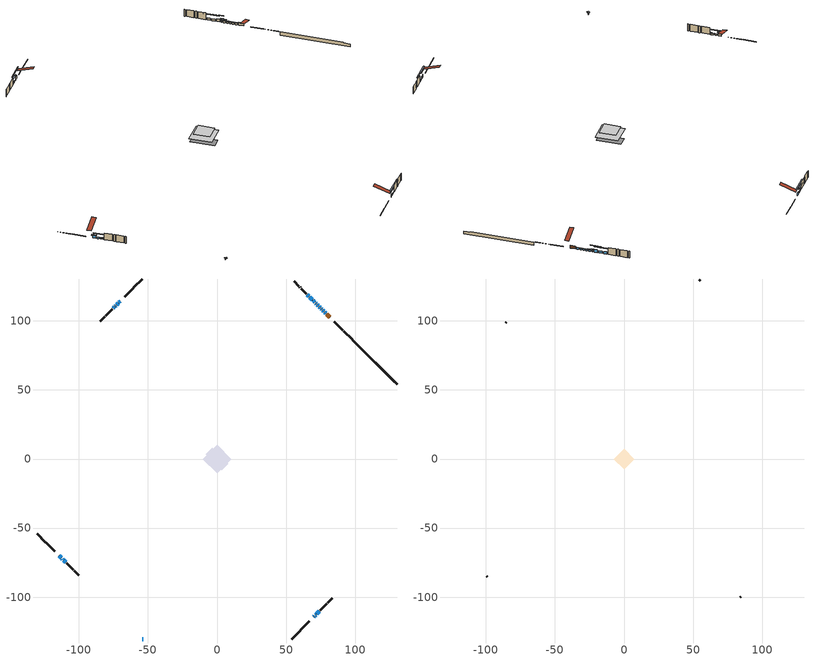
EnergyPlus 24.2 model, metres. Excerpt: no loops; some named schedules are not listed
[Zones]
conditioned space
 floor adiabatic (AdiabaticFloorConstruction): -10.36,0 0,10.36 10.36,0 0,-10.36 z2.75
 floor foundation (Slab1 construction): -7.97,3.32 -3.32,7.97 7.97,-3.32 3.32,-7.97 z-2.13
 wall outside (RimJoist1 construction): 53.98,-130.32 60.1,-124.2 / -130.32,-53.98 -124.2,-60.1 / -53.98,130.32 -60.1,124.2 / 97.77,86.53 91.65,92.65 z0.31:0.61
 wall outside (RimJoist2 construction): 60.75,-123.55 66.73,-117.57 / -123.55,-60.75 -117.57,-66.73 / -60.75,123.55 -66.73,117.57 / 90.99,93.31 85.01,99.29 z0.31:0.61
 wall outside (AdiabaticWallConstruction 1): 81.79,102.51 79.47,104.83 z0.31:2.34
 wall outside (AdiabaticWallConstruction): -53.98,-130.32 -53.57,-130.32 / 71.05,-113.25 71.7,-112.61 / -73.18,111.13 -73.57,110.73 z0.31:1.23; 69.96,-114.34 70.39,-113.91 / -114.34,-69.96 -112.83,-71.47 / -69.96,114.34 -70.96,113.34 z0.31:2.14; 78.81,105.49 77.98,106.32 z0.31:1.53; 77.33,106.97 76.61,107.69 / 75.95,108.35 75.52,108.78 / 74.86,109.44 74,110.3 / -112.18,-72.12 -111.53,-72.77 / -110.87,-73.43 -109.58,-74.72 / 73.35,110.96 72.55,111.75 / -74.23,110.07 -75.09,109.21 z0.31:1.33; -71.62,112.68 -72.52,111.78 / 72.35,-111.95 74,-110.3 z0.31:0.82; 71.9,112.4 71.46,112.84 z0.31:1.84; 70.81,113.49 69.52,114.79 z0.31:2.34; 68.86,115.44 67.13,117.17 / 66.48,117.82 65.22,119.08 z0.31:1.83
 wall outside (Wall1 construction): 74.66,-109.64 78.25,-106.06 / -108.92,-75.38 -105.34,-78.96 / -75.75,108.55 -79.33,104.97 / 64.56,119.74 60.98,123.32 z0.31:5.19
 wall outside (Wall2 construction): 78.9,-105.4 79.47,-104.83 / -104.68,-79.62 -104.11,-80.19 / -79.99,104.31 -80.56,103.74 / 60.32,123.98 59.75,124.55 z0.31:5.19
 wall outside (Wall3 construction): 80.13,-104.17 83.45,-100.85 / -103.45,-80.85 -100.13,-84.17 / -81.22,103.08 -84.54,99.76 / 59.09,125.21 55.77,128.53 z0.31:5.19
 wall foundation (FoundationWall1 construction): 98.42,85.88,-2.13 98.42,85.88,0.31 127.13,57.17,0.31 127.13,57.17,-0.1 130.32,53.98,-0.1 130.32,53.98,-2.13
 window (WindowConstruction 17): -53.98,-130.32 -53.57,-130.32 z0.31:1.22
 window (WindowConstruction 7): 69.96,-114.34 70.39,-113.91 z0.31:2.14
 window (WindowConstruction 8): -114.34,-69.96 -112.83,-71.47 z0.31:2.14
 window (WindowConstruction 9): 78.81,105.49 77.99,106.32 z0.31:1.53
 window (WindowConstruction 10): 77.33,106.97 76.61,107.69 z0.31:1.32
 window (WindowConstruction 11): 75.95,108.35 75.52,108.78 z0.31:1.32
 window (WindowConstruction 12): 74.86,109.44 74,110.3 z0.31:1.32
 window (WindowConstruction 13): -69.96,114.34 -70.96,113.34 z0.31:2.14
 window (WindowConstruction 14): 71.05,-113.25 71.69,-112.61 z0.31:1.22
 window (WindowConstruction 15): -112.18,-72.13 -111.53,-72.77 z0.31:1.32
 window (WindowConstruction 16): -110.87,-73.43 -109.58,-74.72 z0.31:1.32
 window (WindowConstruction 18): -71.62,112.68 -72.52,111.78 z0.31:0.82
 window (WindowConstruction 19): 72.35,-111.95 74,-110.3 z0.31:0.82
 window (WindowConstruction): 73.34,110.96 72.55,111.75 z0.31:1.32
 window (WindowConstruction 1): 71.9,112.4 71.47,112.84 z0.31:1.83
 window (WindowConstruction 2): 70.81,113.49 69.52,114.79 z0.31:2.34
 window (WindowConstruction 3): 68.86,115.44 67.13,117.17 z0.31:1.83
 window (WindowConstruction 4): 66.48,117.82 65.22,119.08 z0.31:1.83
 window (WindowConstruction 5): -73.18,111.12 -73.57,110.73 z0.31:1.22
 window (WindowConstruction 6): -74.23,110.07 -75.09,109.21 z0.31:1.32
 door (Door): 81.79,102.51 79.47,104.83 z0.31:2.34
 ceiling adiabatic (AdiabaticFloorConstruction): 0,-10.36 10.36,0 0,10.36 -10.36,0 z2.75
attic - vented
 floor to conditioned space (Floor1 construction Reversed): -7.45,0 0,7.45 7.45,0 0,-7.45 z5.19
 wall outside (Wall4 construction): 84.11,-100.19 84.59,-99.71 / -99.47,-84.83 -99,-85.31 / -85.2,99.1 -85.67,98.63 / 55.11,129.19 54.64,129.66 z0.31:5.19
 roof outside (Roof1 construction): 69.3,-115,5.19 62.05,-107.74,8.61 60.14,-109.66,8.61 67.39,-116.91,5.19; -115,-69.3,5.19 -107.74,-62.05,8.61 -109.66,-60.14,8.61 -116.91,-67.39,5.19; -69.3,115,5.19 -62.05,107.74,8.61 -60.14,109.66,8.61 -67.39,116.91,5.19; 82.44,101.86,5.19 75.19,94.6,8.61 77.1,92.69,8.61 84.36,99.95,5.19
shading: -52.96,-130.32 -54.59,-130.32 -54.59,-131.54 -52.96,-131.54 z1.83; 72.26,-112.04 68.09,-116.21 68.38,-116.5 72.55,-112.33 z4.78; -112.4,-71.9 -114.77,-69.53 -115.63,-70.39 -113.26,-72.76 z2.75; 77.84,106.46 78.95,105.35 79.24,105.64 78.13,106.75 z1.73; 76.47,107.83 77.47,106.83 77.76,107.12 76.76,108.13 z1.53; 75.38,108.92 76.09,108.21 76.38,108.5 75.67,109.21 z1.53; 73.86,110.44 75.01,109.3 75.3,109.59 74.15,110.73 z1.53; -71.11,113.19 -69.82,114.48 -70.11,114.77 -71.4,113.49 z2.34; 71.84,-112.46 70.91,-113.4 71.2,-113.69 72.13,-112.76 z1.43; -109.66,-74.64 -114.04,-70.26 -114.33,-70.55 -109.95,-74.93 z3.96; -109.44,-74.86 -111.01,-73.29 -111.31,-73.58 -109.73,-75.16 z1.53; -76.54,107.76 -67.6,116.7 -67.89,116.99 -76.83,108.05 z6.51; 78.03,-106.27 68.33,-115.97 68.62,-116.26 78.32,-106.56 z6.51; 72.12,112.18 73.78,110.53 74.64,111.39 72.98,113.04 z1.93; 71.03,113.27 72.33,111.97 73.19,112.84 71.9,114.13 z2.44; 67.65,116.65 72.68,111.63 72.97,111.92 67.94,116.94 z4.98; 65.27,119.03 70.73,113.58 71.02,113.87 65.56,119.32 z4.47; 63.35,120.95 68.34,115.96 68.63,116.25 63.65,121.24 z4.47; -75.44,108.86 -71.31,112.99 -71.6,113.28 -75.73,109.15 z3.86; -76.96,107.34 -72.36,111.94 -72.65,112.23 -77.25,107.64 z3.96
[Building]
Building 1: Terrain=Suburbs
[Site:Location]
Edmonton Intl AP_AB: Latitude {deg}=53.31; Longitude {deg}=-113.58; Time Zone {hr}=-7; Elevation {m}=723; Keep Site Location Information=Yes
[Site:GroundTemperature:Shallow]
-1.56185, -3.61833, -3.78302, -2.80711, 1.11059, 5.01004, 8.39065, 10.5322, 10.7141, 8.97234, 5.67794, 1.89811
[Site:WaterMainsTemperature]
Calculation Method=Schedule; Temperature Schedule=mains temperature schedule
[Material] Roughness=Rough; Thermal Absorptance=0.9
Name | Thickness {m} | Conductivity {W/m-K} | Density {kg/m3} | Specific Heat {J/kg-K} | Solar Absorptance | Visible Absorptance
asphalt or fiberglass shingles | 0.00635 | 0.162714 | 1121.4 | 1465.45 | 0.4 | 0.4
ceiling loosefill ins | 0.169333 | 0.0480833 | 16.02 | 1046.75 | 0.7 | 0.7
ceiling stud and cavity | 0.1397 | 0.137499 | 65.682 | 1177.47 | 0.7 | 0.7
concrete 4.0 in. | 0.1016 | 1.803125 | 2242.8 | 837.4 | 0.7 | 0.7
concrete 8.0 in. | 0.2032 | 1.803125 | 2242.8 | 837.4 | 0.7 | 0.7
door material | 0.04445 | 0.053851 | 512.64 | 1214.23 | 0.7 | 0.7
exterior vertical ins | 0.0460229 | 0.029427 | 32.04 | 1214.23 | 0.7 | 0.7
floor covering | 0.0127 | 0.0433444 | 54.468 | 1339.84 | 0.6 | 0.6
floor rigid ins; wall rigid ins | 0.512978 | 0.029427 | 32.04 | 1214.23 | 0.7 | 0.7
floor stud and cavity | 0.1397 | 1.75129 | 37.0049 | 1207.88 | 0.7 | 0.7
furniture material conditioned space 1 | 0.1524 | 0.115458 | 640.8 | 1214.23 | 0.6 | 0.6
gypsum board | 0.0127 | 0.160291 | 801 | 837.4 | 0.6 | 0.6
gypsum board 1 | 0.0127 | 0.160291 | 801 | 837.4 | 0.7 | 0.7
osb sheathing 0.5 in. | 0.0127 | 0.115458 | 512.64 | 1214.23 | 0.7 | 0.7
osb sheathing 0.75 in. | 0.01905 | 0.115458 | 512.64 | 1214.23 | 0.7 | 0.7
osb sheathing 2.0 in. | 0.0508 | 0.115458 | 512.64 | 1214.23 | 0.7 | 0.7
rim joist rigid ins | 0.051816 | 0.029427 | 32.04 | 1214.23 | 0.7 | 0.7
rim joist stud and cavity | 0.0508 | 0.0296634 | 125.044 | 1163.47 | 0.6 | 0.6
rim joist stud and cavity 1 | 0.0508 | 0.0413573 | 125.044 | 1163.47 | 0.6 | 0.6
wall stud and cavity | 0.1397 | 0.0923614 | 139.0536 | 1170.24 | 0.7 | 0.7
wall stud and cavity 1 | 0.1397 | 0.114984 | 139.0536 | 1170.24 | 0.7 | 0.7
wall stud and cavity 2 | 0.1397 | 0.0935595 | 139.0536 | 1170.24 | 0.7 | 0.7
wall stud and cavity 3 | 0.0889 | 6.1454 | 50.32683 | 1063.81 | 0.6 | 0.6
wall stud and cavity 4 | 0.0889 | 0.380278 | 52.3479 | 1209.89 | 0.7 | 0.7
wall stud and cavity 5 | 0.0889 | 0.391764 | 83.0341 | 1211.67 | 0.7 | 0.7
wood siding | 0.0254 | 0.102417 | 544.68 | 1172.36 | 0.4 | 0.4
wood siding 1 | 0.00254 | 0.102417 | 544.68 | 1172.36 | 0.4 | 0.4
wood siding 2; wood siding 3; wood siding 4 | 0.0254 | 0.102417 | 544.68 | 1172.36 | 0.7 | 0.7
[WindowMaterial:SimpleGlazingSystem]
Name | U-Factor {W/m2-K} | Solar Heat Gain Coefficient
WindowMaterial | 2.06793 | 0.43
WindowMaterial 1 | 2.98038 | 0.54
WindowMaterial 10 | 2.24451 | 0.39
WindowMaterial 11 | 2.992306 | 0.51
WindowMaterial 12 | 2.056 | 0.43
WindowMaterial 13 | 2.95994 | 0.57
WindowMaterial 14 | 2.96619 | 0.55
WindowMaterial 15 | 2.10143 | 0.42
WindowMaterial 16 | 2.71011 | 0.29
WindowMaterial 17 | 5.06534 | 0.5
WindowMaterial 18 | 3.00764 | 0.5
WindowMaterial 2 | 2.97584 | 0.59
WindowMaterial 3 | 1.92711 | 0.46
WindowMaterial 4 | 1.95437 | 0.46
WindowMaterial 5 | 3.003662 | 0.49
WindowMaterial 6 | 2.94518 | 0.59
WindowMaterial 7 | 2.13095 | 0.42
WindowMaterial 8 | 1.91689 | 0.46
WindowMaterial 9 | 2.03386 | 0.44
[Construction]
AdiabaticFloorConstruction: floor stud and cavity, floor rigid ins, osb sheathing 0.75 in., floor covering
AdiabaticWallConstruction: wood siding 3, wall rigid ins, wall stud and cavity 4, gypsum board
AdiabaticWallConstruction 1: wood siding 4, wall rigid ins, wall stud and cavity 4, gypsum board
Door: door material
Floor1 construction Reversed: gypsum board, ceiling stud and cavity, ceiling loosefill ins
FoundationWall1 construction: concrete 8.0 in., gypsum board 1
furniture construction conditioned space 1: furniture material conditioned space 1
PartitionWallConstruction: gypsum board, wall stud and cavity 5, gypsum board
RimJoist1 construction: wood siding 2, osb sheathing 2.0 in., rim joist stud and cavity
RimJoist2 construction: wood siding 2, rim joist rigid ins, osb sheathing 2.0 in., rim joist stud and cavity 1
Roof1 construction: asphalt or fiberglass shingles
Slab1 construction: concrete 4.0 in.
Wall1 construction: wood siding, osb sheathing 0.5 in., wall stud and cavity, gypsum board
Wall2 construction: wood siding, osb sheathing 0.5 in., wall stud and cavity 1, gypsum board
Wall3 construction: wood siding, osb sheathing 0.5 in., wall stud and cavity 2, gypsum board
Wall4 construction: wood siding 1, wall stud and cavity 3
WindowConstruction: WindowMaterial
WindowConstruction 1: WindowMaterial 1
WindowConstruction 10: WindowMaterial 10
WindowConstruction 11: WindowMaterial 11
WindowConstruction 12: WindowMaterial 12
WindowConstruction 13: WindowMaterial 13
WindowConstruction 14: WindowMaterial 14
WindowConstruction 15; WindowConstruction 16: WindowMaterial 15
WindowConstruction 17: WindowMaterial 16
WindowConstruction 18: WindowMaterial 17
WindowConstruction 19: WindowMaterial 18
WindowConstruction 2: WindowMaterial 2
WindowConstruction 3: WindowMaterial 3
WindowConstruction 4: WindowMaterial 4
WindowConstruction 5: WindowMaterial 5
WindowConstruction 6: WindowMaterial 6
WindowConstruction 7: WindowMaterial 7
WindowConstruction 8: WindowMaterial 8
WindowConstruction 9: WindowMaterial 9
[Zone] Multiplier=1; Part of Total Floor Area=Yes
Name | Volume {m3}
attic - vented | 61.5859
conditioned space | 897.3
[Space]
Name | Zone | Volume {m3}
attic - vented 1 | attic - vented | 61.5859
conditioned space 1 | conditioned space | 897.3
[ZoneInfiltration:EffectiveLeakageArea]
infil attic - vented 1: Zone or Space=attic - vented 1; Schedule=Always On Discrete; Effective Air Leakage Area {cm2}=3858.78; Stack Coefficient=0.000576921; Wind Coefficient=1.62285e-05
[ZoneMixing]
whole house fan mix: Zone or Space=attic - vented; Schedule=Always On Continuous; Design Flow Rate Calculation Method=Flow/Zone; Design Flow Rate {m3/s}=0; Source Zone or Space=conditioned space
[SurfaceProperty:ExposedFoundationPerimeter]
Slab1: Exposed Perimeter Calculation Method=TotalExposedPerimeter; Total Exposed Perimeter {m}=45.11
[InternalMass] Zone or ZoneList=conditioned space; Space or SpaceList=conditioned space 1
Name | Construction | Surface Area {m2}
furniture mass conditioned space 1 | furniture construction conditioned space 1 | 127.936
partition wall mass | PartitionWallConstruction | 319.84
[Lights]
interior lighting: Zone or ZoneList or Space or SpaceList=conditioned space 1; Schedule=interior lighting schedule; Design Level Calculation Method=LightingLevel; Lighting Level {W}=343.2; Return Air Fraction=0; Fraction Radiant=0.6; Fraction Visible=0.2; Fraction Replaceable=1
[People]
occupants: Zone or ZoneList or Space or SpaceList=conditioned space 1; Number of People Schedule=occupants schedule; Number of People Calculation Method=People; Number of People=3; Fraction Radiant=0.314171; Sensible Heat Fraction=0.56303; Activity Level Schedule=occupants activity schedule; Carbon Dioxide Generation Rate {m3/s-W}=0; Enable ASHRAE 55 Comfort Warnings=No; Mean Radiant Temperature Calculation Type=EnclosureAveraged
[ElectricEquipment] Zone or ZoneList or Space or SpaceList=conditioned space 1; Design Level Calculation Method=EquipmentLevel
Name | Schedule | Design Level {W} | Fraction Latent | Fraction Radiant | Fraction Lost
clothes dryer | clothes dryer schedule | 140.772 | 0.015 | 0.081 | 0.85
clothes washer | clothes washer schedule | 32.1985 | 0.03 | 0.162 | 0.7
cooking range | cooking range schedule | 215.147 | 0.08 | 0.432 | 0.2
dishwasher | dishwasher schedule | 66.8632 | 0.3 | 0.18 | 0.4
fridge | fridge schedule | 72.9452 | 0 | 0.6 | 0
mech vent bath fan 0 | mech vent bath fan 0 schedule | 50.2 | 0 | 0 | 1
mech vent bath fan 1 | mech vent bath fan 1 schedule | 50.2 | 0 | 0 | 1
mech vent house fan | mech vent house fan schedule | 0 | 0 | 0 | 1
mech vent house fan cfis | mech vent house fan cfis schedule | 0 | 0 | 0 | 0
mech vent range fan 0 | mech vent range fan 0 schedule | 57 | 0 | 0 | 1
misc plug loads | misc plug loads schedule | 494.7 | 0.045 | 0.513 | 0.1
whole house fan | Always On Discrete | 0 | 0 | 0 | 1
[OtherEquipment] Zone or ZoneList or Space or SpaceList=conditioned space 1; Design Level Calculation Method=EquipmentLevel
Name | Fuel Type | Schedule | Design Level {W} | Fraction Latent | Fraction Radiant | Fraction Lost
clothes dryer 1 | Electricity | clothes dryer schedule | 0 | 0.015 | 0.081 | 0.85
cooking range 1 | Electricity | cooking range schedule | 0 | 0.08 | 0.432 | 0.2
general water use latent | None | general water use schedule | 62.594 | 1 | 0 | 0
general water use sensible | None | general water use schedule | -61.6891 | 0 | 0.6 | 0
mech vent house fan latent load | None | Always On Discrete | 0 | 1 | 0 | 0
mech vent house fan sensible load | None | Always On Discrete | 0 | 0 | 0 | 0
water heater energy adjustment1 | NaturalGas | Always On Discrete | 0.01 | 0 | 0 | 1
[ZoneInfiltration:DesignFlowRate] Zone or ZoneList or Space or SpaceList=conditioned space 1; Schedule=Always On Discrete; Design Flow Rate Calculation Method=Flow/Zone; Design Flow Rate {m3/s}=0
infil flow; natural vent flow; whole house fan flow
[Foundation:Kiva]
Foundation Kiva 1: Initial Indoor Air Temperature {C}=18; Wall Height Above Grade {m}=0.309982; Wall Depth Below Slab {m}=0.2032; Custom Block Material Name 1=exterior vertical ins; Custom Block Depth 1 {m}=2.43998; Custom Block X Position 1 {m}=0.2159; Custom Block Z Position 1 {m}=0
[Foundation:Kiva:Settings]
Soil Conductivity {W/m-K}=0.849921; Soil Density {kg/m3}=1842.3; Soil Specific Heat {J/kg-K}=418.7; Ground Solar Absorptivity=0.9; Ground Thermal Absorptivity=0.9; Ground Surface Roughness {m}=0.03; Far-Field Width {m}=40; Deep-Ground Boundary Condition=ZeroFlux; Deep-Ground Depth {m}=40; Minimum Cell Dimension {m}=0.2; Maximum Cell Growth Coefficient=3; Simulation Timestep=Timestep
[Exterior:Lights]
exterior lighting: Schedule=exterior lighting schedule; Design Level {W}=75.6
[Schedule:Constant]
Name | Hourly Value
Always On Continuous; mech vent house fan schedule; mech vent house fan cfis schedule; Always On Discrete | 1
occupants activity schedule | 117.228
fridge schedule | 0
[Schedule:Week:Daily]
interior lighting schedule Week Rule - Jan1-Jan27: interior lighting schedule day, interior lighting schedule day, interior lighting schedule day, interior lighting schedule day, interior lighting schedule day, interior lighting schedule day, interior lighting schedule day, interior lighting schedule default day, interior lighting schedule default day, interior lighting schedule default day, interior lighting schedule default day, interior lighting schedule default day
interior lighting schedule Week Rule - Jan28-Feb3: interior lighting schedule day, interior lighting schedule day, interior lighting schedule day, interior lighting schedule day, interior lighting schedule day 1, interior lighting schedule day 1, interior lighting schedule day 1, interior lighting schedule default day, interior lighting schedule default day, interior lighting schedule default day, interior lighting schedule default day, interior lighting schedule default day
interior lighting schedule Week Rule - Feb4-Feb24: interior lighting schedule day 1, interior lighting schedule day 1, interior lighting schedule day 1, interior lighting schedule day 1, interior lighting schedule day 1, interior lighting schedule day 1, interior lighting schedule day 1, interior lighting schedule default day, interior lighting schedule default day, interior lighting schedule default day, interior lighting schedule default day, interior lighting schedule default day
interior lighting schedule Week Rule - Feb25-Mar3: interior lighting schedule day 1, interior lighting schedule day 1, interior lighting schedule day 1, interior lighting schedule day 1, interior lighting schedule day 2, interior lighting schedule day 2, interior lighting schedule day 2, interior lighting schedule default day, interior lighting schedule default day, interior lighting schedule default day, interior lighting schedule default day, interior lighting schedule default day
interior lighting schedule Week Rule - Mar4-Mar31: interior lighting schedule day 2, interior lighting schedule day 2, interior lighting schedule day 2, interior lighting schedule day 2, interior lighting schedule day 2, interior lighting schedule day 2, interior lighting schedule day 2, interior lighting schedule default day, interior lighting schedule default day, interior lighting schedule default day, interior lighting schedule default day, interior lighting schedule default day
interior lighting schedule Week Rule - Apr1-Apr28: interior lighting schedule day 3, interior lighting schedule day 3, interior lighting schedule day 3, interior lighting schedule day 3, interior lighting schedule day 3, interior lighting schedule day 3, interior lighting schedule day 3, interior lighting schedule default day, interior lighting schedule default day, interior lighting schedule default day, interior lighting schedule default day, interior lighting schedule default day
interior lighting schedule Week Rule - Apr29-May5: interior lighting schedule day 3, interior lighting schedule day 3, interior lighting schedule day 4, interior lighting schedule day 4, interior lighting schedule day 4, interior lighting schedule day 4, interior lighting schedule day 4, interior lighting schedule default day, interior lighting schedule default day, interior lighting schedule default day, interior lighting schedule default day, interior lighting schedule default day
interior lighting schedule Week Rule - May6-May26: interior lighting schedule day 4, interior lighting schedule day 4, interior lighting schedule day 4, interior lighting schedule day 4, interior lighting schedule day 4, interior lighting schedule day 4, interior lighting schedule day 4, interior lighting schedule default day, interior lighting schedule default day, interior lighting schedule default day, interior lighting schedule default day, interior lighting schedule default day
interior lighting schedule Week Rule - May27-Jun2: interior lighting schedule day 4, interior lighting schedule day 4, interior lighting schedule day 4, interior lighting schedule day 4, interior lighting schedule day 4, interior lighting schedule day 5, interior lighting schedule day 5, interior lighting schedule default day, interior lighting schedule default day, interior lighting schedule default day, interior lighting schedule default day, interior lighting schedule default day
interior lighting schedule Week Rule - Jun3-Jun30: interior lighting schedule day 5, interior lighting schedule day 5, interior lighting schedule day 5, interior lighting schedule day 5, interior lighting schedule day 5, interior lighting schedule day 5, interior lighting schedule day 5, interior lighting schedule default day, interior lighting schedule default day, interior lighting schedule default day, interior lighting schedule default day, interior lighting schedule default day
interior lighting schedule Week Rule - Jul1-Jul28: interior lighting schedule day 6, interior lighting schedule day 6, interior lighting schedule day 6, interior lighting schedule day 6, interior lighting schedule day 6, interior lighting schedule day 6, interior lighting schedule day 6, interior lighting schedule default day, interior lighting schedule default day, interior lighting schedule default day, interior lighting schedule default day, interior lighting schedule default day
interior lighting schedule Week Rule - Jul29-Aug4: interior lighting schedule day 6, interior lighting schedule day 6, interior lighting schedule day 6, interior lighting schedule day 7, interior lighting schedule day 7, interior lighting schedule day 7, interior lighting schedule day 7, interior lighting schedule default day, interior lighting schedule default day, interior lighting schedule default day, interior lighting schedule default day, interior lighting schedule default day
interior lighting schedule Week Rule - Aug5-Aug25: interior lighting schedule day 7, interior lighting schedule day 7, interior lighting schedule day 7, interior lighting schedule day 7, interior lighting schedule day 7, interior lighting schedule day 7, interior lighting schedule day 7, interior lighting schedule default day, interior lighting schedule default day, interior lighting schedule default day, interior lighting schedule default day, interior lighting schedule default day
interior lighting schedule Week Rule - Aug26-Sep1: interior lighting schedule day 7, interior lighting schedule day 7, interior lighting schedule day 7, interior lighting schedule day 7, interior lighting schedule day 7, interior lighting schedule day 7, interior lighting schedule day 8, interior lighting schedule default day, interior lighting schedule default day, interior lighting schedule default day, interior lighting schedule default day, interior lighting schedule default day
interior lighting schedule Week Rule - Sep2-Sep29: interior lighting schedule day 8, interior lighting schedule day 8, interior lighting schedule day 8, interior lighting schedule day 8, interior lighting schedule day 8, interior lighting schedule day 8, interior lighting schedule day 8, interior lighting schedule default day, interior lighting schedule default day, interior lighting schedule default day, interior lighting schedule default day, interior lighting schedule default day
interior lighting schedule Week Rule - Sep30-Oct6: interior lighting schedule day 8, interior lighting schedule day 9, interior lighting schedule day 9, interior lighting schedule day 9, interior lighting schedule day 9, interior lighting schedule day 9, interior lighting schedule day 9, interior lighting schedule default day, interior lighting schedule default day, interior lighting schedule default day, interior lighting schedule default day, interior lighting schedule default day
interior lighting schedule Week Rule - Oct7-Oct27: interior lighting schedule day 9, interior lighting schedule day 9, interior lighting schedule day 9, interior lighting schedule day 9, interior lighting schedule day 9, interior lighting schedule day 9, interior lighting schedule day 9, interior lighting schedule default day, interior lighting schedule default day, interior lighting schedule default day, interior lighting schedule default day, interior lighting schedule default day
interior lighting schedule Week Rule - Oct28-Nov3: interior lighting schedule day 9, interior lighting schedule day 9, interior lighting schedule day 9, interior lighting schedule day 9, interior lighting schedule day 10, interior lighting schedule day 10, interior lighting schedule day 10, interior lighting schedule default day, interior lighting schedule default day, interior lighting schedule default day, interior lighting schedule default day, interior lighting schedule default day
interior lighting schedule Week Rule - Nov4-Nov24: interior lighting schedule day 10, interior lighting schedule day 10, interior lighting schedule day 10, interior lighting schedule day 10, interior lighting schedule day 10, interior lighting schedule day 10, interior lighting schedule day 10, interior lighting schedule default day, interior lighting schedule default day, interior lighting schedule default day, interior lighting schedule default day, interior lighting schedule default day
interior lighting schedule Week Rule - Nov25-Dec1: interior lighting schedule day 10, interior lighting schedule day 10, interior lighting schedule day 10, interior lighting schedule day 10, interior lighting schedule day 10, interior lighting schedule day 10, interior lighting schedule day 11, interior lighting schedule default day, interior lighting schedule default day, interior lighting schedule default day, interior lighting schedule default day, interior lighting schedule default day
interior lighting schedule Week Rule - Dec2-Dec31: interior lighting schedule day 11, interior lighting schedule day 11, interior lighting schedule day 11, interior lighting schedule day 11, interior lighting schedule day 11, interior lighting schedule day 11, interior lighting schedule day 11, interior lighting schedule default day, interior lighting schedule default day, interior lighting schedule default day, interior lighting schedule default day, interior lighting schedule default day
occupants schedule Week Rule - Jan1-Dec31: occupants schedule day, occupants schedule day, occupants schedule day, occupants schedule day, occupants schedule day, occupants schedule day, occupants schedule day, occupants schedule default day, occupants schedule default day, occupants schedule default day, occupants schedule default day, occupants schedule default day
clothes dryer schedule Week Rule - Jan1-Dec31: clothes dryer schedule day, clothes dryer schedule day, clothes dryer schedule day, clothes dryer schedule day, clothes dryer schedule day, clothes dryer schedule day, clothes dryer schedule day, clothes dryer schedule default day, clothes dryer schedule default day, clothes dryer schedule default day, clothes dryer schedule default day, clothes dryer schedule default day
clothes washer schedule Week Rule - Jan1-Dec31: clothes washer schedule day, clothes washer schedule day, clothes washer schedule day, clothes washer schedule day, clothes washer schedule day, clothes washer schedule day, clothes washer schedule day, clothes washer schedule default day, clothes washer schedule default day, clothes washer schedule default day, clothes washer schedule default day, clothes washer schedule default day
cooking range schedule Week Rule - Jan1-Dec31: cooking range schedule day, cooking range schedule day, cooking range schedule day, cooking range schedule day, cooking range schedule day, cooking range schedule day, cooking range schedule day, cooking range schedule default day, cooking range schedule default day, cooking range schedule default day, cooking range schedule default day, cooking range schedule default day
dishwasher schedule Week Rule - Jan1-Dec31: dishwasher schedule day, dishwasher schedule day, dishwasher schedule day, dishwasher schedule day, dishwasher schedule day, dishwasher schedule day, dishwasher schedule day, dishwasher schedule default day, dishwasher schedule default day, dishwasher schedule default day, dishwasher schedule default day, dishwasher schedule default day
mech vent bath fan 0 schedule Week Rule - Jan1-Dec31: mech vent bath fan 0 schedule day, mech vent bath fan 0 schedule day, mech vent bath fan 0 schedule day, mech vent bath fan 0 schedule day, mech vent bath fan 0 schedule day, mech vent bath fan 0 schedule day, mech vent bath fan 0 schedule day, mech vent bath fan 0 schedule default day, mech vent bath fan 0 schedule default day, mech vent bath fan 0 schedule default day, mech vent bath fan 0 schedule default day, mech vent bath fan 0 schedule default day
mech vent bath fan 1 schedule Week Rule - Jan1-Dec31: mech vent bath fan 1 schedule day, mech vent bath fan 1 schedule day, mech vent bath fan 1 schedule day, mech vent bath fan 1 schedule day, mech vent bath fan 1 schedule day, mech vent bath fan 1 schedule day, mech vent bath fan 1 schedule day, mech vent bath fan 1 schedule default day, mech vent bath fan 1 schedule default day, mech vent bath fan 1 schedule default day, mech vent bath fan 1 schedule default day, mech vent bath fan 1 schedule default day
mech vent range fan 0 schedule Week Rule - Jan1-Dec31: mech vent range fan 0 schedule day, mech vent range fan 0 schedule day, mech vent range fan 0 schedule day, mech vent range fan 0 schedule day, mech vent range fan 0 schedule day, mech vent range fan 0 schedule day, mech vent range fan 0 schedule day, mech vent range fan 0 schedule default day, mech vent range fan 0 schedule default day, mech vent range fan 0 schedule default day, mech vent range fan 0 schedule default day, mech vent range fan 0 schedule default day
misc plug loads schedule Week Rule - Jan1-Dec31: misc plug loads schedule day, misc plug loads schedule day, misc plug loads schedule day, misc plug loads schedule day, misc plug loads schedule day, misc plug loads schedule day, misc plug loads schedule day, misc plug loads schedule default day, misc plug loads schedule default day, misc plug loads schedule default day, misc plug loads schedule default day, misc plug loads schedule default day
general water use schedule Week Rule - Jan1-Dec31: general water use schedule day, general water use schedule day, general water use schedule day, general water use schedule day, general water use schedule day, general water use schedule day, general water use schedule day, general water use schedule default day, general water use schedule default day, general water use schedule default day, general water use schedule default day, general water use schedule default day
exterior lighting schedule Week Rule - Jan1-Jan27: exterior lighting schedule day, exterior lighting schedule day, exterior lighting schedule day, exterior lighting schedule day, exterior lighting schedule day, exterior lighting schedule day, exterior lighting schedule day, exterior lighting schedule default day, exterior lighting schedule default day, exterior lighting schedule default day, exterior lighting schedule default day, exterior lighting schedule default day
exterior lighting schedule Week Rule - Jan28-Feb3: exterior lighting schedule day, exterior lighting schedule day, exterior lighting schedule day, exterior lighting schedule day, exterior lighting schedule day 1, exterior lighting schedule day 1, exterior lighting schedule day 1, exterior lighting schedule default day, exterior lighting schedule default day, exterior lighting schedule default day, exterior lighting schedule default day, exterior lighting schedule default day
exterior lighting schedule Week Rule - Feb4-Feb24: exterior lighting schedule day 1, exterior lighting schedule day 1, exterior lighting schedule day 1, exterior lighting schedule day 1, exterior lighting schedule day 1, exterior lighting schedule day 1, exterior lighting schedule day 1, exterior lighting schedule default day, exterior lighting schedule default day, exterior lighting schedule default day, exterior lighting schedule default day, exterior lighting schedule default day
exterior lighting schedule Week Rule - Feb25-Mar3: exterior lighting schedule day 1, exterior lighting schedule day 1, exterior lighting schedule day 1, exterior lighting schedule day 1, exterior lighting schedule day 2, exterior lighting schedule day 2, exterior lighting schedule day 2, exterior lighting schedule default day, exterior lighting schedule default day, exterior lighting schedule default day, exterior lighting schedule default day, exterior lighting schedule default day
exterior lighting schedule Week Rule - Mar4-Mar31: exterior lighting schedule day 2, exterior lighting schedule day 2, exterior lighting schedule day 2, exterior lighting schedule day 2, exterior lighting schedule day 2, exterior lighting schedule day 2, exterior lighting schedule day 2, exterior lighting schedule default day, exterior lighting schedule default day, exterior lighting schedule default day, exterior lighting schedule default day, exterior lighting schedule default day
exterior lighting schedule Week Rule - Apr1-Apr28: exterior lighting schedule day 3, exterior lighting schedule day 3, exterior lighting schedule day 3, exterior lighting schedule day 3, exterior lighting schedule day 3, exterior lighting schedule day 3, exterior lighting schedule day 3, exterior lighting schedule default day, exterior lighting schedule default day, exterior lighting schedule default day, exterior lighting schedule default day, exterior lighting schedule default day
exterior lighting schedule Week Rule - Apr29-May5: exterior lighting schedule day 3, exterior lighting schedule day 3, exterior lighting schedule day 4, exterior lighting schedule day 4, exterior lighting schedule day 4, exterior lighting schedule day 4, exterior lighting schedule day 4, exterior lighting schedule default day, exterior lighting schedule default day, exterior lighting schedule default day, exterior lighting schedule default day, exterior lighting schedule default day
[Schedule:Year]
interior lighting schedule: interior lighting schedule Week Rule - Jan1-Jan27, 1, 1, 1, 27, interior lighting schedule Week Rule - Jan28-Feb3, 1, 28, 2, 3, interior lighting schedule Week Rule - Feb4-Feb24, 2, 4, 2, 24, interior lighting schedule Week Rule - Feb25-Mar3, 2, 25, 3, 3, interior lighting schedule Week Rule - Mar4-Mar31, 3, 4, 3, 31, interior lighting schedule Week Rule - Apr1-Apr28, 4, 1, 4, 28, interior lighting schedule Week Rule - Apr29-May5, 4, 29, 5, 5, interior lighting schedule Week Rule - May6-May26, 5, 6, 5, 26, interior lighting schedule Week Rule - May27-Jun2, 5, 27, 6, 2, interior lighting schedule Week Rule - Jun3-Jun30, 6, 3, 6, 30, interior lighting schedule Week Rule - Jul1-Jul28, 7, 1, 7, 28, interior lighting schedule Week Rule - Jul29-Aug4, 7, 29, 8, 4, interior lighting schedule Week Rule - Aug5-Aug25, 8, 5, 8, 25, interior lighting schedule Week Rule - Aug26-Sep1, 8, 26, 9, 1, interior lighting schedule Week Rule - Sep2-Sep29, 9, 2, 9, 29, interior lighting schedule Week Rule - Sep30-Oct6, 9, 30, 10, 6, interior lighting schedule Week Rule - Oct7-Oct27, 10, 7, 10, 27, interior lighting schedule Week Rule - Oct28-Nov3, 10, 28, 11, 3, interior lighting schedule Week Rule - Nov4-Nov24, 11, 4, 11, 24, interior lighting schedule Week Rule - Nov25-Dec1, 11, 25, 12, 1, interior lighting schedule Week Rule - Dec2-Dec31, 12, 2, 12, 31
occupants schedule: occupants schedule Week Rule - Jan1-Dec31, 1, 1, 12, 31
clothes dryer schedule: clothes dryer schedule Week Rule - Jan1-Dec31, 1, 1, 12, 31
clothes washer schedule: clothes washer schedule Week Rule - Jan1-Dec31, 1, 1, 12, 31
cooking range schedule: cooking range schedule Week Rule - Jan1-Dec31, 1, 1, 12, 31
dishwasher schedule: dishwasher schedule Week Rule - Jan1-Dec31, 1, 1, 12, 31
mech vent bath fan 0 schedule: mech vent bath fan 0 schedule Week Rule - Jan1-Dec31, 1, 1, 12, 31
mech vent bath fan 1 schedule: mech vent bath fan 1 schedule Week Rule - Jan1-Dec31, 1, 1, 12, 31
mech vent range fan 0 schedule: mech vent range fan 0 schedule Week Rule - Jan1-Dec31, 1, 1, 12, 31
misc plug loads schedule: misc plug loads schedule Week Rule - Jan1-Dec31, 1, 1, 12, 31
general water use schedule: general water use schedule Week Rule - Jan1-Dec31, 1, 1, 12, 31
exterior lighting schedule: exterior lighting schedule Week Rule - Jan1-Jan27, 1, 1, 1, 27, exterior lighting schedule Week Rule - Jan28-Feb3, 1, 28, 2, 3, exterior lighting schedule Week Rule - Feb4-Feb24, 2, 4, 2, 24, exterior lighting schedule Week Rule - Feb25-Mar3, 2, 25, 3, 3, exterior lighting schedule Week Rule - Mar4-Mar31, 3, 4, 3, 31, exterior lighting schedule Week Rule - Apr1-Apr28, 4, 1, 4, 28, exterior lighting schedule Week Rule - Apr29-May5, 4, 29, 5, 5, exterior lighting schedule Week Rule - May6-May26, 5, 6, 5, 26, exterior lighting schedule Week Rule - May27-Jun2, 5, 27, 6, 2, exterior lighting schedule Week Rule - Jun3-Jun30, 6, 3, 6, 30, exterior lighting schedule Week Rule - Jul1-Jul28, 7, 1, 7, 28, exterior lighting schedule Week Rule - Jul29-Aug4, 7, 29, 8, 4, exterior lighting schedule Week Rule - Aug5-Aug25, 8, 5, 8, 25, exterior lighting schedule Week Rule - Aug26-Sep1, 8, 26, 9, 1, exterior lighting schedule Week Rule - Sep2-Sep29, 9, 2, 9, 29, exterior lighting schedule Week Rule - Sep30-Oct6, 9, 30, 10, 6, exterior lighting schedule Week Rule - Oct7-Oct27, 10, 7, 10, 27, exterior lighting schedule Week Rule - Oct28-Nov3, 10, 28, 11, 3, exterior lighting schedule Week Rule - Nov4-Nov24, 11, 4, 11, 24, exterior lighting schedule Week Rule - Nov25-Dec1, 11, 25, 12, 1, exterior lighting schedule Week Rule - Dec2-Dec31, 12, 2, 12, 31
[Schedule:Compact]
mains temperature schedule: Through: 01/01, For: AllDays, Until: 24:00, 3.97167, Through: 01/02, For: AllDays, Until: 24:00, 3.90778, Through: 01/03, For: AllDays, Until: 24:00, 3.84556, Through: 01/04, For: AllDays, Until: 24:00, 3.78389, Through: 01/05, For: AllDays, Until: 24:00, 3.72278, Through: 01/06, For: AllDays, Until: 24:00, 3.66278, Through: 01/07, For: AllDays, Until: 24:00, 3.60389, Through: 01/08, For: AllDays, Until: 24:00, 3.54556, Through: 01/09, For: AllDays, Until: 24:00, 3.48833, Through: 01/10, For: AllDays, Until: 24:00, 3.43167, Through: 01/11, For: AllDays, Until: 24:00, 3.37611, Through: 01/12, For: AllDays, Until: 24:00, 3.32167, Through: 01/13, For: AllDays, Until: 24:00, 3.26833, Through: 01/14, For: AllDays, Until: 24:00, 3.21556, Through: 01/15, For: AllDays, Until: 24:00, 3.16444, Through: 01/16, For: AllDays, Until: 24:00, 3.11389, Through: 01/17, For: AllDays, Until: 24:00, 3.06444, Through: 01/18, For: AllDays, Until: 24:00, 3.01611, Through: 01/19, For: AllDays, Until: 24:00, 2.96889, Through: 01/20, For: AllDays, Until: 24:00, 2.92278, Through: 01/21, For: AllDays, Until: 24:00, 2.87722, Through: 01/22, For: AllDays, Until: 24:00, 2.83333, Through: 01/23, For: AllDays, Until: 24:00, 2.79056, Through: 01/24, For: AllDays, Until: 24:00, 2.74889, Through: 01/25, For: AllDays, Until: 24:00, 2.70833, Through: 01/26, For: AllDays, Until: 24:00, 2.66889, Through: 01/27, For: AllDays, Until: 24:00, 2.63056, Through: 01/28, For: AllDays, Until: 24:00, 2.59333, Through: 01/29, For: AllDays, Until: 24:00, 2.55778, Through: 01/30, For: AllDays, Until: 24:00, 2.52278, Through: 01/31, For: AllDays, Until: 24:00, 2.48944, Through: 02/01, For: AllDays, Until: 24:00, 2.45722, Through: 02/02, For: AllDays, Until: 24:00, 2.42611, Through: 02/03, For: AllDays, Until: 24:00, 2.39667, Through: 02/04, For: AllDays, Until: 24:00, 2.36833, Through: 02/05, For: AllDays, Until: 24:00, 2.34111, Through: 02/06, For: AllDays, Until: 24:00, 2.315, Through: 02/07, For: AllDays, Until: 24:00, 2.29056, Through: 02/08, For: AllDays, Until: 24:00, 2.26722, Through: 02/09, For: AllDays, Until: 24:00, 2.245, Through: 02/10, For: AllDays, Until: 24:00, 2.22444, Through: 02/11, For: AllDays, Until: 24:00, 2.20444, Through: 02/12, For: AllDays, Until: 24:00, 2.18667, Through: 02/13, For: AllDays, Until: 24:00, 2.17, Through: 02/14, For: AllDays, Until: 24:00, 2.15444, Through: 02/15, For: AllDays, Until: 24:00, 2.14, Through: 02/16, For: AllDays, Until: 24:00, 2.12722, Through: 02/17, For: AllDays, Until: 24:00, 2.11556, Through: 02/18, For: AllDays, Until: 24:00, 2.10556, Through: 02/19, For: AllDays, Until: 24:00, 2.09667, Through: 02/20, For: AllDays, Until: 24:00, 2.08889, Through: 02/21, For: AllDays, Until: 24:00, 2.08278, Through: 02/22, For: AllDays, Until: 24:00, 2.07833, Through: 02/23, For: AllDays, Until: 24:00, 2.07444, Through: 02/24, For: AllDays, Until: 24:00, 2.07278, Through: 02/25, For: AllDays, Until: 24:00, 2.07167, Through: 02/26, For: AllDays, Until: 24:00, 2.07222, Through: 02/27, For: AllDays, Until: 24:00, 2.07444, Through: 02/28, For: AllDays, Until: 24:00, 2.07778, Through: 03/01, For: AllDays, Until: 24:00, 2.08222, Through: 03/02, For: AllDays, Until: 24:00, 2.08833, Through: 03/03, For: AllDays, Until: 24:00, 2.09556, Through: 03/04, For: AllDays, Until: 24:00, 2.10444, Through: 03/05, For: AllDays, Until: 24:00, 2.11444, Through: 03/06, For: AllDays, Until: 24:00, 2.12556, Through: 03/07, For: AllDays, Until: 24:00, 2.13833, Through: 03/08, For: AllDays, Until: 24:00, 2.15278, Through: 03/09, For: AllDays, Until: 24:00, 2.16778, Through: 03/10, For: AllDays, Until: 24:00, 2.18444, Through: 03/11, For: AllDays, Until: 24:00, 2.20278, Through: 03/12, For: AllDays, Until: 24:00, 2.22167, Through: 03/13, For: AllDays, Until: 24:00, 2.24278, Through: 03/14, For: AllDays, Until: 24:00, 2.26444, Through: 03/15, For: AllDays, Until: 24:00, 2.28778, Through: 03/16, For: AllDays, Until: 24:00, 2.31222, Through: 03/17, For: AllDays, Until: 24:00, 2.33778, Through: 03/18, For: AllDays, Until: 24:00, 2.365, Through: 03/19, For: AllDays, Until: 24:00, 2.39333, Through: 03/20, For: AllDays, Until: 24:00, 2.42278, Through: 03/21, For: AllDays, Until: 24:00, 2.45389, Through: 03/22, For: AllDays, Until: 24:00, 2.48611, Through: 03/23, For: AllDays, Until: 24:00, 2.51889, Through: 03/24, For: AllDays, Until: 24:00, 2.55389, Through: 03/25, For: AllDays, Until: 24:00, 2.58944, Through: 03/26, For: AllDays, Until: 24:00, 2.62611, Through: 03/27, For: AllDays, Until: 24:00, 2.66444, Through: 03/28, For: AllDays, Until: 24:00, 2.70389, Through: 03/29, For: AllDays, Until: 24:00, 2.74389, Through: 03/30, For: AllDays, Until: 24:00, 2.78556, Through: 03/31, For: AllDays, Until: 24:00, 2.82833, Through: 04/01, For: AllDays, Until: 24:00, 2.87222, Through: 04/02, For: AllDays, Until: 24:00, 2.91722, Through: 04/03, For: AllDays, Until: 24:00, 2.96333, Through: 04/04, For: AllDays, Until: 24:00, 3.01056, Through: 04/05, For: AllDays, Until: 24:00, 3.05889, Through: 04/06, For: AllDays, Until: 24:00, 3.10833, Through: 04/07, For: AllDays, Until: 24:00, 3.15833, Through: 04/08, For: AllDays, Until: 24:00, 3.21, Through: 04/09, For: AllDays, Until: 24:00, 3.26222, Through: 04/10, For: AllDays, Until: 24:00, 3.31556, Through: 04/11, For: AllDays, Until: 24:00, 3.37, Through: 04/12, For: AllDays, Until: 24:00, 3.42556, Through: 04/13, For: AllDays, Until: 24:00, 3.48167, Through: 04/14, For: AllDays, Until: 24:00, 3.53889, Through: 04/15, For: AllDays, Until: 24:00, 3.59722, Through: 04/16, For: AllDays, Until: 24:00, 3.65611, Through: 04/17, For: AllDays, Until: 24:00, 3.71611, Through: 04/18, For: AllDays, Until: 24:00, 3.77667, Through: 04/19, For: AllDays, Until: 24:00, 3.83833, Through: 04/20, For: AllDays, Until: 24:00, 3.90111, Through: 04/21, For: AllDays, Until: 24:00, 3.96444, Through: 04/22, For: AllDays, Until: 24:00, 4.02833, Through: 04/23, For: AllDays, Until: 24:00, 4.09333, Through: 04/24, For: AllDays, Until: 24:00, 4.15889, Through: 04/25, For: AllDays, Until: 24:00, 4.225, Through: 04/26, For: AllDays, Until: 24:00, 4.29222, Through: 04/27, For: AllDays, Until: 24:00, 4.36, Through: 04/28, For: AllDays, Until: 24:00, 4.42833, Through: 04/29, For: AllDays, Until: 24:00, 4.49722, Through: 04/30, For: AllDays, Until: 24:00, 4.56667, Through: 05/01, For: AllDays, Until: 24:00, 4.63722, Through: 05/02, For: AllDays, Until: 24:00, 4.70833, Through: 05/03, For: AllDays, Until: 24:00, 4.77944, Through: 05/04, For: AllDays, Until: 24:00, 4.85167, Through: 05/05, For: AllDays, Until: 24:00, 4.92389, Through: 05/06, For: AllDays, Until: 24:00, 4.99722, Through: 05/07, For: AllDays, Until: 24:00, 5.07056, Through: 05/08, For: AllDays, Until: 24:00, 5.145, Through: 05/09, For: AllDays, Until: 24:00, 5.21944, Through: 05/10, For: AllDays, Until: 24:00, 5.29389, Through: 05/11, For: AllDays, Until: 24:00, 5.36944, Through: 05/12, For: AllDays, Until: 24:00, 5.445, Through: 05/13, For: AllDays, Until: 24:00, 5.52111, Through: 05/14, For: AllDays, Until: 24:00, 5.59722, Through: 05/15, For: AllDays, Until: 24:00, 5.67389, Through: 05/16, For: AllDays, Until: 24:00, 5.75056, Through: 05/17, For: AllDays, Until: 24:00, 5.82778, Through: 05/18, For: AllDays, Until: 24:00, 5.90556, Through: 05/19, For: AllDays, Until: 24:00, 5.98278, Through: 05/20, For: AllDays, Until: 24:00, 6.06056, Through: 05/21, For: AllDays, Until: 24:00, 6.13889, Through: 05/22, For: AllDays, Until: 24:00, 6.21667, Through: 05/23, For: AllDays, Until: 24:00, 6.295, Through: 05/24, For: AllDays, Until: 24:00, 6.37333, Through: 05/25, For: AllDays, Until: 24:00, 6.45222, Through: 05/26, For: AllDays, Until: 24:00, 6.53056, Through: 05/27, For: AllDays, Until: 24:00, 6.60889, Through: 05/28, For: AllDays, Until: 24:00, 6.68778, Through: 05/29, For: AllDays, Until: 24:00, 6.76611, Through: 05/30, For: AllDays, Until: 24:00, 6.84444, Through: 05/31, For: AllDays, Until: 24:00, 6.92278, Through: 06/01, For: AllDays, Until: 24:00, 7.00111, Through: 06/02, For: AllDays, Until: 24:00, 7.07944, Through: 06/03, For: AllDays, Until: 24:00, 7.15778, Through: 06/04, For: AllDays, Until: 24:00, 7.23556, Through: 06/05, For: AllDays, Until: 24:00, 7.31333, Through: 06/06, For: AllDays, Until: 24:00, 7.39056, Through: 06/07, For: AllDays, Until: 24:00, 7.46833, Through: 06/08, For: AllDays, Until: 24:00, 7.545, Through: 06/09, For: AllDays, Until: 24:00, 7.62222, Through: 06/10, For: AllDays, Until: 24:00, 7.69833, Through: 06/11, For: AllDays, Until: 24:00, 7.775, Through: 06/12, For: AllDays, Until: 24:00, 7.85056, Through: 06/13, For: AllDays, Until: 24:00, 7.92611, Through: 06/14, For: AllDays, Until: 24:00, 8.00111, Through: 06/15, For: AllDays, Until: 24:00, 8.07611, Through: 06/16, For: AllDays, Until: 24:00, 8.15056, Through: 06/17, For: AllDays, Until: 24:00, 8.22389, Through: 06/18, For: AllDays, Until: 24:00, 8.29778, Through: 06/19, For: AllDays, Until: 24:00, 8.37056, Through: 06/20, For: AllDays, Until: 24:00, 8.44278, Through: 06/21, For: AllDays, Until: 24:00, 8.51444, Through: 06/22, For: AllDays, Until: 24:00, 8.58611, Through: 06/23, For: AllDays, Until: 24:00, 8.65667, Through: 06/24, For: AllDays, Until: 24:00, 8.72667, Through: 06/25, For: AllDays, Until: 24:00, 8.79611, Through: 06/26, For: AllDays, Until: 24:00, 8.865, Through: 06/27, For: AllDays, Until: 24:00, 8.93333, Through: 06/28, For: AllDays, Until: 24:00, 9.00056, Through: 06/29, For: AllDays, Until: 24:00, 9.06778, Through: 06/30, For: AllDays, Until: 24:00, 9.13333, Through: 07/01, For: AllDays, Until: 24:00, 9.19889, Through: 07/02, For: AllDays, Until: 24:00, 9.26333, Through: 07/03, For: AllDays, Until: 24:00, 9.32722, Through: 07/04, For: AllDays, Until: 24:00, 9.39056, Through: 07/05, For: AllDays, Until: 24:00, 9.45278, Through: 07/06, For: AllDays, Until: 24:00, 9.51389, Through: 07/07, For: AllDays, Until: 24:00, 9.57444, Through: 07/08, For: AllDays, Until: 24:00, 9.63389, Through: 07/09, For: AllDays, Until: 24:00, 9.69278, Through: 07/10, For: AllDays, Until: 24:00, 9.75056, Through: 07/11, For: AllDays, Until: 24:00, 9.80778, Through: 07/12, For: AllDays, Until: 24:00, 9.86333, Through: 07/13, For: AllDays, Until: 24:00, 9.91833, Through: 07/14, For: AllDays, Until: 24:00, 9.97278, Through: 07/15, For: AllDays, Until: 24:00, 10.0256, Through: 07/16, For: AllDays, Until: 24:00, 10.0778, Through: 07/17, For: AllDays, Until: 24:00, 10.1289, Through: 07/18, For: AllDays, Until: 24:00, 10.1789, Through: 07/19, For: AllDays, Until: 24:00, 10.2278, Through: 07/20, For: AllDays, Until: 24:00, 10.2756, Through: 07/21, For: AllDays, Until: 24:00, 10.3222, Through: 07/22, For: AllDays, Until: 24:00, 10.3683, Through: 07/23, For: AllDays, Until: 24:00, 10.4128, Through: 07/24, For: AllDays, Until: 24:00, 10.4561, Through: 07/25, For: AllDays, Until: 24:00, 10.4989, Through: 07/26, For: AllDays, Until: 24:00, 10.54, Through: 07/27, For: AllDays, Until: 24:00, 10.58, Through: 07/28, For: AllDays, Until: 24:00, 10.6189, Through: 07/29, For: AllDays, Until: 24:00, 10.6567, Through: 07/30, For: AllDays, Until: 24:00, 10.6928, Through: 07/31, For: AllDays, Until: 24:00, 10.7283, Through: 08/01, For: AllDays, Until: 24:00, 10.7622, Through: 08/02, For: AllDays, Until: 24:00, 10.7956, Through: 08/03, For: AllDays, Until: 24:00, 10.8272, Through: 08/04, For: AllDays, Until: 24:00, 10.8572, Through: 08/05, For: AllDays, Until: 24:00, 10.8867, Through: 08/06, For: AllDays, Until: 24:00, 10.9144, Through: 08/07, For: AllDays, Until: 24:00, 10.9411, Through: 08/08, For: AllDays, Until: 24:00, 10.9667, Through: 08/09, For: AllDays, Until: 24:00, 10.9906, Through: 08/10, For: AllDays, Until: 24:00, 11.0133, Through: 08/11, For: AllDays, Until: 24:00, 11.035, Through: 08/12, For: AllDays, Until: 24:00, 11.055, Through: 08/13, For: AllDays, Until: 24:00, 11.0739, Through: 08/14, For: AllDays, Until: 24:00, 11.0917, Through: 08/15, For: AllDays, Until: 24:00, 11.1078, Through: 08/16, For: AllDays, Until: 24:00, 11.1228, Through: 08/17, For: AllDays, Until: 24:00, 11.1361, Through: 08/18, For: AllDays, Until: 24:00, 11.1483, Through: 08/19, For: AllDays, Until: 24:00, 11.1594, Through: 08/20, For: AllDays, Until: 24:00, 11.1689, Through: 08/21, For: AllDays, Until: 24:00, 11.1772, Through: 08/22, For: AllDays, Until: 24:00, 11.1844, Through: 08/23, For: AllDays, Until: 24:00, 11.19, Through: 08/24, For: AllDays, Until: 24:00, 11.1939, Through: 08/25, For: AllDays, Until: 24:00, 11.1967, Through: 08/26, For: AllDays, Until: 24:00, 11.1983, Through: 08/27, For: AllDays, Until: 24:00, 11.1983, Through: 08/28, For: AllDays, Until: 24:00, 11.1972, Through: 08/29, For: AllDays, Until: 24:00, 11.195, Through: 08/30, For: AllDays, Until: 24:00, 11.1911, Through: 08/31, For: AllDays, Until: 24:00, 11.1856, Through: 09/01, For: AllDays, Until: 24:00, 11.1789, Through: 09/02, For: AllDays, Until: 24:00, 11.1711, Through: 09/03, For: AllDays, Until: 24:00, 11.1617, Through: 09/04, For: AllDays, Until: 24:00, 11.1511, Through: 09/05, For: AllDays, Until: 24:00, 11.1394, Through: 09/06, For: AllDays, Until: 24:00, 11.1261, Through: 09/07, For: AllDays, Until: 24:00, 11.1111, Through: 09/08, For: AllDays, Until: 24:00, 11.0956, Through: 09/09, For: AllDays, Until: 24:00, 11.0778, Through: 09/10, For: AllDays, Until: 24:00, 11.0594, Through: 09/11, For: AllDays, Until: 24:00, 11.0394, Through: 09/12, For: AllDays, Until: 24:00, 11.0183, Through: 09/13, For: AllDays, Until: 24:00, 10.9961, Through: 09/14, For: AllDays, Until: 24:00, 10.9722, Through: 09/15, For: AllDays, Until: 24:00, 10.9472, Through: 09/16, For: AllDays, Until: 24:00, 10.9206, Through: 09/17, For: AllDays, Until: 24:00, 10.8928, Through: 09/18, For: AllDays, Until: 24:00, 10.8639, Through: 09/19, For: AllDays, Until: 24:00, 10.8339, Through: 09/20, For: AllDays, Until: 24:00, 10.8028, Through: 09/21, For: AllDays, Until: 24:00, 10.77, Through: 09/22, For: AllDays, Until: 24:00, 10.7361, Through: 09/23, For: AllDays, Until: 24:00, 10.7011, Through: 09/24, For: AllDays, Until: 24:00, 10.665, Through: 09/25, For: AllDays, Until: 24:00, 10.6272, Through: 09/26, For: AllDays, Until: 24:00, 10.5889, Through: 09/27, For: AllDays, Until: 24:00, 10.5489, Through: 09/28, For: AllDays, Until: 24:00, 10.5078, Through: 09/29, For: AllDays, Until: 24:00, 10.4661, Through: 09/30, For: AllDays, Until: 24:00, 10.4228, Through: 10/01, For: AllDays, Until: 24:00, 10.3783, Through: 10/02, For: AllDays, Until: 24:00, 10.3328, Through: 10/03, For: AllDays, Until: 24:00, 10.2861, Through: 10/04, For: AllDays, Until: 24:00, 10.2383, Through: 10/05, For: AllDays, Until: 24:00, 10.19, Through: 10/06, For: AllDays, Until: 24:00, 10.14, Through: 10/07, For: AllDays, Until: 24:00, 10.0894, Through: 10/08, For: AllDays, Until: 24:00, 10.0372, Through: 10/09, For: AllDays, Until: 24:00, 9.98444, Through: 10/10, For: AllDays, Until: 24:00, 9.93056, Through: 10/11, For: AllDays, Until: 24:00, 9.87611, Through: 10/12, For: AllDays, Until: 24:00, 9.82, Through: 10/13, For: AllDays, Until: 24:00, 9.76333, Through: 10/14, For: AllDays, Until: 24:00, 9.70611, Through: 10/15, For: AllDays, Until: 24:00, 9.64722, Through: 10/16, For: AllDays, Until: 24:00, 9.58778, Through: 10/17, For: AllDays, Until: 24:00, 9.52778, Through: 10/18, For: AllDays, Until: 24:00, 9.46667, Through: 10/19, For: AllDays, Until: 24:00, 9.40444, Through: 10/20, For: AllDays, Until: 24:00, 9.34167, Through: 10/21, For: AllDays, Until: 24:00, 9.27778, Through: 10/22, For: AllDays, Until: 24:00, 9.21333, Through: 10/23, For: AllDays, Until: 24:00, 9.14833, Through: 10/24, For: AllDays, Until: 24:00, 9.08222, Through: 10/25, For: AllDays, Until: 24:00, 9.01556, Through: 10/26, For: AllDays, Until: 24:00, 8.94833, Through: 10/27, For: AllDays, Until: 24:00, 8.88056, Through: 10/28, For: AllDays, Until: 24:00, 8.81167, Through: 10/29, For: AllDays, Until: 24:00, 8.74222, Through: 10/30, For: AllDays, Until: 24:00, 8.67222, Through: 10/31, For: AllDays, Until: 24:00, 8.60167, Through: 11/01, For: AllDays, Until: 24:00, 8.53056, Through: 11/02, For: AllDays, Until: 24:00, 8.45889, Through: 11/03, For: AllDays, Until: 24:00, 8.38667, Through: 11/04, For: AllDays, Until: 24:00, 8.31389, Through: 11/05, For: AllDays, Until: 24:00, 8.24056, Through: 11/06, For: AllDays, Until: 24:00, 8.16667, Through: 11/07, For: AllDays, Until: 24:00, 8.09278, Through: 11/08, For: AllDays, Until: 24:00, 8.01833, Through: 11/09, For: AllDays, Until: 24:00, 7.94278, Through: 11/10, For: AllDays, Until: 24:00, 7.86778, Through: 11/11, For: AllDays, Until: 24:00, 7.79167, Through: 11/12, For: AllDays, Until: 24:00, 7.71556, Through: 11/13, For: AllDays, Until: 24:00, 7.63944, Through: 11/14, For: AllDays, Until: 24:00, 7.56222, Through: 11/15, For: AllDays, Until: 24:00, 7.48556, Through: 11/16, For: AllDays, Until: 24:00, 7.40833, Through: 11/17, For: AllDays, Until: 24:00, 7.33056, Through: 11/18, For: AllDays, Until: 24:00, 7.25278, Through: 11/19, For: AllDays, Until: 24:00, 7.175, Through: 11/20, For: AllDays, Until: 24:00, 7.09722, Through: 11/21, For: AllDays, Until: 24:00, 7.01889, Through: 11/22, For: AllDays, Until: 24:00, 6.94056, Through: 11/23, For: AllDays, Until: 24:00, 6.86222, Through: 11/24, For: AllDays, Until: 24:00, 6.78389, Through: 11/25, For: AllDays, Until: 24:00, 6.705, Through: 11/26, For: AllDays, Until: 24:00, 6.62667, Through: 11/27, For: AllDays, Until: 24:00, 6.54833, Through: 11/28, For: AllDays, Until: 24:00, 6.46944, Through: 11/29, For: AllDays, Until: 24:00, 6.39111, Through: 11/30, For: AllDays, Until: 24:00, 6.31278, Through: 12/01, For: AllDays, Until: 24:00, 6.23444, Through: 12/02, For: AllDays, Until: 24:00, 6.15611, Through: 12/03, For: AllDays, Until: 24:00, 6.07833, Through: 12/04, For: AllDays, Until: 24:00, 6.00056, Through: 12/05, For: AllDays, Until: 24:00, 5.92278, Through: 12/06, For: AllDays, Until: 24:00, 5.84556, Through: 12/07, For: AllDays, Until: 24:00, 5.76833, Through: 12/08, For: AllDays, Until: 24:00, 5.69111, Through: 12/09, For: AllDays, Until: 24:00, 5.61444, Through: 12/10, For: AllDays, Until: 24:00, 5.53778, Through: 12/11, For: AllDays, Until: 24:00, 5.46222, Through: 12/12, For: AllDays, Until: 24:00, 5.38611, Through: 12/13, For: AllDays, Until: 24:00, 5.31111, Through: 12/14, For: AllDays, Until: 24:00, 5.23611, Through: 12/15, For: AllDays, Until: 24:00, 5.16167, Through: 12/16, For: AllDays, Until: 24:00, 5.08722, Through: 12/17, For: AllDays, Until: 24:00, 5.01389, Through: 12/18, For: AllDays, Until: 24:00, 4.94056, Through: 12/19, For: AllDays, Until: 24:00, 4.86778, Through: 12/20, For: AllDays, Until: 24:00, 4.79556, Through: 12/21, For: AllDays, Until: 24:00, 4.72389, Through: 12/22, For: AllDays, Until: 24:00, 4.65333, Through: 12/23, For: AllDays, Until: 24:00, 4.58278, Through: 12/24, For: AllDays, Until: 24:00, 4.51278, Through: 12/25, For: AllDays, Until: 24:00, 4.44389, Through: 12/26, For: AllDays, Until: 24:00, 4.375, Through: 12/27, For: AllDays, Until: 24:00, 4.30722, Through: 12/28, For: AllDays, Until: 24:00, 4.24, Through: 12/29, For: AllDays, Until: 24:00, 4.17333, Through: 12/30, For: AllDays, Until: 24:00, 4.10778, Through: 12/31, For: AllDays, Until: 24:00, 4.04278
